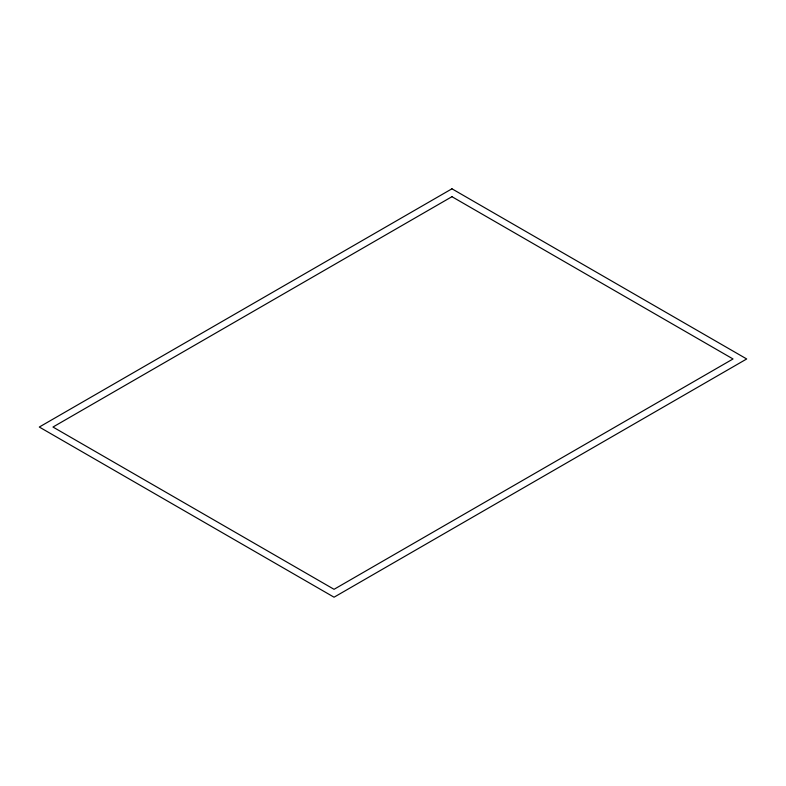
<?xml version="1.0" encoding="UTF-8"?>
<svg xmlns="http://www.w3.org/2000/svg" width="786" height="786" viewBox="0 0 786 786"><rect width="100%" height="100%" fill="white"/><g stroke="black" fill="none" stroke-linecap="round" stroke-linejoin="round"><path stroke-width="1.18" d="M451.95 188.797L39.3 427.034L334.05 597.203L746.7 358.966L451.95 188.797M451.95 196.687L52.976 427.034L334.05 589.313L733.024 358.966L451.95 196.687"/></g></svg>
